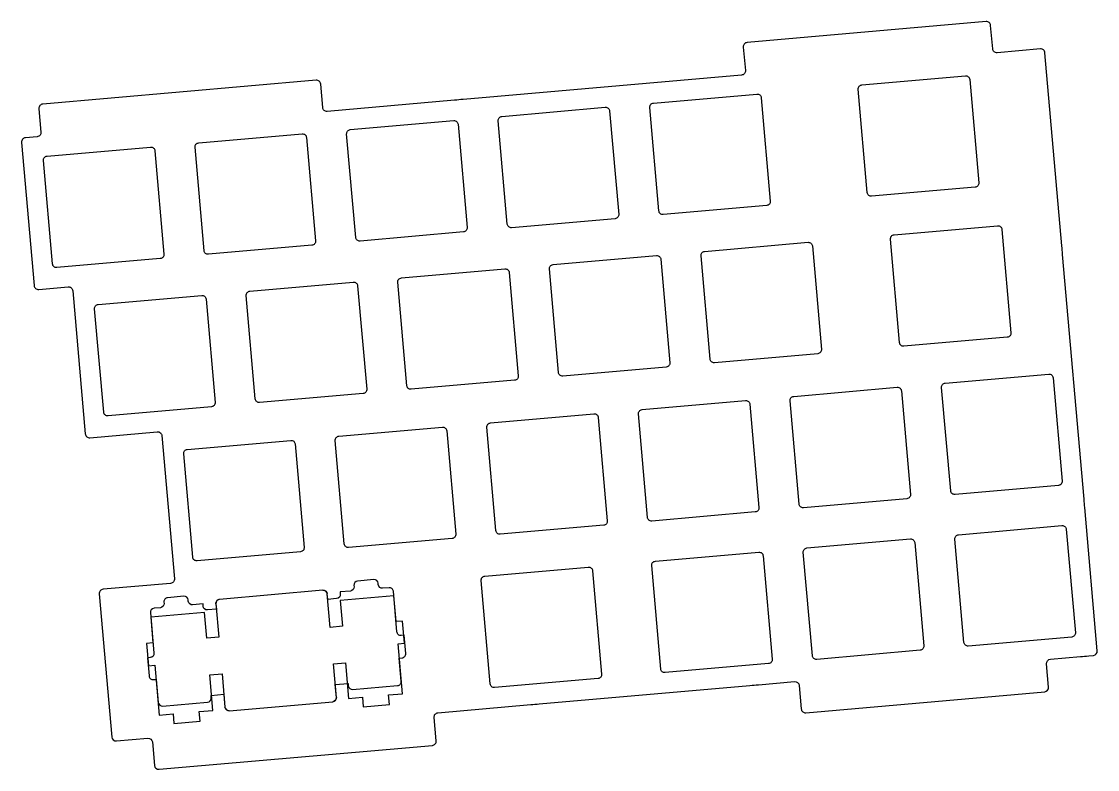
# Model space of a CAD drawing. Extents: x 368 to 698, y -80 to 14.
# Drawn here: x 563.2 to 697.9, y -79.9 to 13.8 of the extents above; entities that cross this region are included whole.
import ezdxf

# ---------------------------------------------------------------- set-up
doc = ezdxf.new("R2010")
doc.units = 0
doc.layers.add('Layer_1', color=7, linetype='CONTINUOUS')

msp = doc.modelspace()

# ---------------------------------------------------------------- linework, layer by layer
at = {"layer": 'Layer_1', "color": 3}
for p, q in [((683.95265, 13.756545), (654.04082, 11.139459)), ((684.782404, 10.340625), (684.525886, 13.275506)), ((653.559864, 10.566189), (653.817134, 7.630621)), ((690.752656, 10.331984), (685.355639, 9.859605)), ((693.441034, -14.324775), (691.325931, 9.850967)), ((653.336175, 7.057382), (618.477814, 4.009678)), ((668.40922, 5.840513), (681.359755, 6.973537)), ((600.080547, 6.418918), (565.862471, 3.425616)), ((600.909254, 3.003849), (600.653566, 5.937849)), ((668.40922, 5.840513), (668.40922, 5.840513)), ((681.90143, 6.519017), (683.034454, -6.431518)), ((642.315884, 3.557643), (655.266419, 4.690667)), ((655.808094, 4.236148), (656.941118, -8.714387)), ((669.087724, -7.651698), (667.9547, 5.298837)), ((565.381474, 2.852353), (565.63864, -0.08478)), ((617.423498, 3.917467), (601.482271, 2.522791)), ((623.338369, 1.897327), (636.288904, 3.030351)), ((642.994388, -9.934567), (641.861364, 3.015968)), ((642.315884, 3.557643), (642.315884, 3.557643)), ((604.360854, 0.237011), (617.311389, 1.370035)), ((624.016874, -11.594883), (622.88385, 1.355652)), ((623.338369, 1.897327), (623.338369, 1.897327)), ((636.83058, 2.575832), (637.963604, -10.374703)), ((604.360854, 0.237011), (604.360854, 0.237011)), ((617.853065, 0.915516), (618.986089, -12.035019)), ((565.157607, -0.657635), (563.696212, -0.784487)), ((585.38334, -1.423305), (598.333875, -0.290281)), ((598.87555, -0.7448), (600.008574, -13.695335)), ((605.039359, -13.255199), (603.906335, -0.304664)), ((563.215139, -1.357345), (564.783477, -19.28353)), ((566.405825, -3.083621), (579.35636, -1.950597)), ((579.898035, -2.405117), (581.031059, -15.355652)), ((586.061844, -14.915515), (584.92882, -1.96498)), ((585.38334, -1.423305), (585.38334, -1.423305)), ((567.084329, -16.575831), (565.951305, -3.625296)), ((566.405825, -3.083621), (566.405825, -3.083621)), ((682.579934, -6.973193), (669.629399, -8.106217)), ((656.486599, -9.256063), (643.536064, -10.389087)), ((637.509084, -10.916379), (624.558549, -12.049403)), ((672.442472, -12.929397), (685.393007, -11.796373)), ((618.531569, -12.576695), (605.581034, -13.709719)), ((672.442472, -12.929397), (672.442472, -12.929397)), ((685.934682, -12.250893), (687.067707, -25.201428)), ((599.554054, -14.237011), (586.603519, -15.370035)), ((648.720081, -15.004836), (661.670616, -13.871812)), ((662.212291, -14.326331), (663.345315, -27.276866)), ((673.120977, -26.421608), (671.987952, -13.471073)), ((580.57654, -15.897327), (567.626005, -17.030351)), ((629.742566, -16.665152), (642.693101, -15.532128)), ((643.234776, -15.986648), (644.3678, -28.937183)), ((649.398585, -28.497046), (648.265561, -15.546511)), ((648.720081, -15.004836), (648.720081, -15.004836)), ((696.213926, -46.030321), (693.533255, -15.37909)), ((610.765051, -18.325468), (623.715586, -17.192444)), ((630.42107, -30.157362), (629.288046, -17.206827)), ((629.742566, -16.665152), (629.742566, -16.665152)), ((591.787536, -19.985784), (604.738071, -18.85276)), ((610.765051, -18.325468), (610.765051, -18.325468)), ((624.257261, -17.646964), (625.390286, -30.597499)), ((565.356754, -19.764566), (569.047317, -19.441684)), ((569.620593, -19.92272), (571.18867, -37.845916)), ((591.787536, -19.985784), (591.787536, -19.985784)), ((605.279747, -19.30728), (606.412771, -32.257815)), ((611.443556, -31.817678), (610.310531, -18.867143)), ((572.810022, -21.6461), (585.760557, -20.513076)), ((586.302232, -20.967596), (587.435256, -33.918131)), ((592.466041, -33.477995), (591.333017, -20.52746)), ((573.488526, -35.138311), (572.355502, -22.187776)), ((572.810022, -21.6461), (572.810022, -21.6461)), ((686.613187, -25.743103), (673.662652, -26.876127)), ((662.890795, -27.818542), (649.94026, -28.951566)), ((643.913281, -29.478858), (630.962746, -30.611882)), ((678.846669, -31.491877), (691.797204, -30.358852)), ((692.338879, -30.813372), (693.471903, -43.763907)), ((624.935766, -31.139174), (611.985231, -32.272198)), ((659.869154, -33.152193), (672.819689, -32.019169)), ((679.525173, -44.984087), (678.392149, -32.033552)), ((678.846669, -31.491877), (678.846669, -31.491877)), ((605.958251, -32.79949), (593.007716, -33.932514)), ((659.869154, -33.152193), (659.869154, -33.152193)), ((673.361364, -32.473688), (674.494389, -45.424223)), ((586.980736, -34.459806), (574.030201, -35.59283)), ((640.891639, -34.812509), (653.842174, -33.679485)), ((640.891639, -34.812509), (640.891639, -34.812509)), ((654.38385, -34.134004), (655.516874, -47.084539)), ((660.547659, -46.644403), (659.414634, -33.693868)), ((621.914125, -36.472825), (634.86466, -35.339801)), ((635.406335, -35.79432), (636.539359, -48.744855)), ((641.570144, -48.304719), (640.43712, -35.354184)), ((571.761946, -38.326952), (580.196388, -37.589034)), ((602.93661, -38.133141), (615.887145, -37.000117)), ((616.42882, -37.454636), (617.561844, -50.405171)), ((622.592629, -49.965035), (621.459605, -37.0145)), ((621.914125, -36.472825), (621.914125, -36.472825)), ((580.769664, -38.07007), (582.337567, -55.991274)), ((583.959095, -39.793457), (596.90963, -38.660433)), ((603.615114, -51.625351), (602.48209, -38.674816)), ((602.93661, -38.133141), (602.93661, -38.133141)), ((584.6376, -53.285667), (583.504575, -40.335132)), ((583.959095, -39.793457), (583.959095, -39.793457)), ((597.451305, -39.114953), (598.58433, -52.065488)), ((693.017384, -44.305582), (680.066849, -45.438607)), ((674.039869, -45.965899), (661.089334, -47.098923)), ((697.874223, -65.007832), (696.306147, -47.084635)), ((655.062354, -47.626215), (642.111819, -48.759239)), ((636.084839, -49.286531), (623.134304, -50.419555)), ((680.506985, -50.469391), (693.45752, -49.336367)), ((693.999195, -49.790887), (695.132219, -62.741422)), ((617.107325, -50.946847), (604.15679, -52.079871)), ((661.52947, -52.129707), (674.480005, -50.996683)), ((681.185489, -63.961602), (680.052465, -51.011067)), ((680.506985, -50.469391), (680.506985, -50.469391)), ((661.52947, -52.129707), (661.52947, -52.129707)), ((675.02168, -51.451203), (676.154705, -64.401738)), ((598.12981, -52.607163), (585.179275, -53.740187)), ((642.551955, -53.790023), (655.50249, -52.656999)), ((642.551955, -53.790023), (642.551955, -53.790023)), ((656.044166, -53.111519), (657.17719, -66.062054)), ((662.207975, -65.621918), (661.07495, -52.671383)), ((621.2025, -55.657857), (634.153035, -54.524833)), ((634.694711, -54.979353), (635.827735, -67.929888)), ((643.23046, -67.282234), (642.097436, -54.331699)), ((581.856531, -56.564551), (573.422089, -57.302469)), ((607.312252, -56.098011), (605.271596, -56.276545)), ((607.868296, -56.720092), (607.853658, -56.552782)), ((621.881005, -69.150068), (620.747981, -56.199533)), ((621.2025, -55.657857), (621.2025, -55.657857)), ((572.941053, -57.875745), (574.509303, -75.800934)), ((600.941988, -57.430331), (587.991214, -58.563376)), ((601.542891, -58.565151), (601.483395, -57.885103)), ((604.377249, -57.527139), (603.079436, -57.640683)), ((603.079436, -57.640683), (603.104477, -57.92691)), ((604.817375, -56.818422), (604.832013, -56.985732)), ((609.210687, -57.104268), (608.410175, -57.174304)), ((610.196731, -62.635419), (609.752602, -57.558996)), ((581.032163, -58.899357), (581.046801, -59.066667)), ((583.52704, -58.178946), (581.486892, -58.357435)), ((584.083084, -58.801027), (584.068446, -58.633717)), ((585.923792, -59.141606), (584.624963, -59.255238)), ((585.948834, -59.427833), (585.923792, -59.141606)), ((587.537003, -59.105253), (587.5965, -59.785301)), ((602.649713, -58.468317), (601.542891, -58.565151)), ((579.337822, -60.219942), (579.781951, -65.296365)), ((580.592027, -59.608074), (579.792033, -59.678065)), ((587.5965, -59.785301), (586.490713, -59.882045)), ((611.100045, -63.058528), (610.738655, -63.090146)), ((611.299973, -65.343716), (611.100045, -63.058528)), ((694.6777, -63.283097), (681.727165, -64.416121)), ((579.327222, -65.838288), (578.964806, -65.869995)), ((578.964806, -65.869995), (579.164734, -68.155183)), ((610.483854, -65.917256), (610.845244, -65.885638)), ((610.736928, -68.809906), (610.483854, -65.917256)), ((675.700185, -64.943413), (662.74965, -66.076437)), ((691.998574, -66.052845), (695.75339, -65.724441)), ((696.807699, -65.632161), (697.393167, -65.580879)), ((697.874199, -65.007553), (697.874223, -65.007832)), ((656.72267, -66.603729), (643.772135, -67.736753)), ((691.773476, -69.561154), (691.517407, -66.626123)), ((579.706659, -68.609909), (580.069074, -68.578202)), ((580.069074, -68.578202), (580.322148, -71.470853)), ((635.373215, -68.471563), (622.42268, -69.604587)), ((602.474972, -69.218897), (604.080111, -69.078466)), ((602.616395, -70.835363), (602.474972, -69.218897)), ((604.080111, -69.078466), (604.10736, -69.389918)), ((604.648776, -69.844689), (610.282209, -69.351828)), ((628.008767, -71.651489), (654.393163, -69.343384)), ((655.447563, -69.25214), (659.97859, -68.865764)), ((660.551888, -69.347963), (660.807073, -72.269901)), ((586.924468, -70.579389), (588.528581, -70.439047)), ((586.951716, -70.890841), (586.924468, -70.579389)), ((588.528581, -70.439047), (588.670003, -72.055513)), ((589.21141, -72.510285), (602.162184, -71.37724)), ((661.38027, -72.750954), (691.29231, -70.134432)), ((580.863555, -71.925625), (586.497506, -71.432718)), ((615.34059, -72.762942), (626.954465, -71.743849)), ((615.117222, -76.266924), (614.859824, -73.336316)), ((575.082583, -76.282), (579.01503, -75.938176)), ((579.58833, -76.41924), (579.845153, -79.353372)), ((580.418449, -79.834397), (614.636446, -76.840188))]:
    msp.add_line(p, q, dxfattribs=at)
at = {"layer": 'Layer_1', "color": 7}
for p, q in [((600.940524, -57.430863), (587.99051, -58.563761)), ((601.848236, -62.068399), (601.482275, -57.885446)), ((587.536432, -59.105548), (587.902393, -63.288501)), ((609.808875, -58.13089), (603.085037, -58.719149)), ((603.085037, -58.719149), (603.366437, -61.935574)), ((610.090275, -61.347314), (609.808875, -58.13089)), ((586.100161, -60.205132), (579.376373, -60.793387)), ((586.381562, -63.421557), (586.100161, -60.205132)), ((579.376373, -60.793387), (579.657773, -64.009811)), ((603.366437, -61.935574), (601.848236, -62.068399)), ((610.912634, -61.275367), (610.090275, -61.347314)), ((611.156701, -64.065062), (610.912634, -61.275367)), ((587.902393, -63.288501), (586.381562, -63.421557)), ((579.657773, -64.009811), (578.835414, -64.081758)), ((578.835414, -64.081758), (579.079481, -66.871453)), ((610.334342, -64.137009), (611.156701, -64.065062)), ((610.880794, -70.382992), (610.334342, -64.137009)), ((579.079481, -66.871453), (579.90184, -66.799506)), ((579.90184, -66.799506), (580.448292, -73.045489)), ((602.249272, -66.652261), (603.767473, -66.519435)), ((602.615233, -70.835224), (602.249272, -66.652261)), ((603.767473, -66.519435), (604.156956, -70.971252)), ((586.782597, -68.005418), (588.303428, -67.872363)), ((587.17208, -72.457234), (586.782597, -68.005418)), ((588.303428, -67.872363), (588.66939, -72.055326)), ((589.21113, -72.5099), (602.160649, -71.376965)), ((604.156956, -70.971252), (605.875472, -70.820901)), ((605.875472, -70.820901), (605.980095, -72.016743)), ((609.162268, -70.533344), (610.880794, -70.382992)), ((609.266891, -71.729186), (609.162268, -70.533344)), ((585.453554, -72.607586), (587.17208, -72.457234)), ((585.558177, -73.803428), (585.453554, -72.607586)), ((605.980095, -72.016743), (609.266891, -71.729186)), ((580.448292, -73.045489), (582.166758, -72.895143)), ((582.166758, -72.895143), (582.271381, -74.090985)), ((582.271381, -74.090985), (585.558177, -73.803428))]:
    msp.add_line(p, q, dxfattribs=at)
at = {"layer": 'Layer_1', "color": 3}
for points in [[(684.338902, 13.634756), (684.231398, 13.72497), (684.092457, 13.768779), (683.95265, 13.756545)], [(684.525886, 13.275506), (684.513668, 13.415315), (684.446407, 13.544542), (684.338902, 13.634756)], [(653.681601, 10.952444), (653.591402, 10.844933), (653.547611, 10.705991), (653.559864, 10.566189)], [(654.04082, 11.139459), (653.901017, 11.127228), (653.7718, 11.059956), (653.681601, 10.952444)], [(684.96939, 9.981382), (684.861885, 10.071593), (684.794623, 10.200818), (684.782404, 10.340625)], [(685.355639, 9.859605), (685.215834, 9.847367), (685.076894, 9.891172), (684.96939, 9.981382)], [(691.138919, 10.210209), (691.031408, 10.300417), (690.892464, 10.344221), (690.752656, 10.331984)], [(691.325931, 9.850967), (691.3137, 9.990776), (691.246429, 10.12), (691.138919, 10.210209)], [(653.695395, 7.244376), (653.605195, 7.136869), (653.475977, 7.069604), (653.336175, 7.057382)], [(653.817134, 7.630621), (653.829387, 7.490822), (653.785595, 7.351883), (653.695395, 7.244376)], [(681.359755, 6.973537), (681.491858, 6.985094), (681.623143, 6.9437), (681.724726, 6.858462)], [(681.724726, 6.858462), (681.82631, 6.773223), (681.889872, 6.651121), (681.90143, 6.519017)], [(600.466726, 6.297103), (600.359255, 6.387328), (600.220336, 6.431149), (600.080547, 6.418918)], [(600.653566, 5.937849), (600.641408, 6.077644), (600.574196, 6.206878), (600.466726, 6.297103)], [(667.9547, 5.298837), (667.943142, 5.430941), (667.984536, 5.562225), (668.069775, 5.663809)], [(668.069775, 5.663809), (668.155014, 5.765393), (668.277116, 5.828955), (668.40922, 5.840513)], [(655.266419, 4.690667), (655.398523, 4.702225), (655.529807, 4.660831), (655.631391, 4.575592)], [(655.631391, 4.575592), (655.732975, 4.490353), (655.796537, 4.368251), (655.808094, 4.236148)], [(565.503239, 3.238608), (565.413033, 3.131099), (565.369233, 2.992158), (565.381474, 2.852353)], [(565.862471, 3.425616), (565.722665, 3.413386), (565.593444, 3.346117), (565.503239, 3.238608)], [(601.096095, 2.6446), (600.988625, 2.734824), (600.921413, 2.864056), (600.909254, 3.003849)], [(618.477814, 4.009678), (618.126374, 3.978951), (617.774936, 3.948214), (617.423498, 3.917467)], [(636.288904, 3.030351), (636.421008, 3.041909), (636.552292, 3.000515), (636.653876, 2.915276)], [(636.653876, 2.915276), (636.75546, 2.830037), (636.819022, 2.707935), (636.83058, 2.575832)], [(641.861364, 3.015968), (641.849807, 3.148072), (641.8912, 3.279356), (641.976439, 3.38094)], [(641.976439, 3.38094), (642.061678, 3.482524), (642.18378, 3.546086), (642.315884, 3.557643)], [(601.482271, 2.522791), (601.342484, 2.510559), (601.203565, 2.554377), (601.096095, 2.6446)], [(617.311389, 1.370035), (617.443493, 1.381593), (617.574777, 1.340199), (617.676361, 1.25496)], [(622.88385, 1.355652), (622.872292, 1.487756), (622.913686, 1.61904), (622.998925, 1.720624)], [(622.998925, 1.720624), (623.084164, 1.822208), (623.206266, 1.88577), (623.338369, 1.897327)], [(603.906335, -0.304664), (603.894777, -0.17256), (603.936171, -0.041276), (604.02141, 0.060308)], [(604.02141, 0.060308), (604.106649, 0.161891), (604.228751, 0.225454), (604.360854, 0.237011)], [(617.676361, 1.25496), (617.777945, 1.169721), (617.841507, 1.047619), (617.853065, 0.915516)], [(563.336966, -0.971226), (563.246736, -1.078671), (563.20291, -1.217573), (563.215139, -1.357345)], [(563.696212, -0.784487), (563.55643, -0.796604), (563.427195, -0.863781), (563.336966, -0.971226)], [(565.516839, -0.470894), (565.426615, -0.578339), (565.297385, -0.645518), (565.157607, -0.657635)], [(565.63864, -0.08478), (565.650879, -0.224548), (565.607062, -0.363449), (565.516839, -0.470894)], [(598.333875, -0.290281), (598.465978, -0.278723), (598.597263, -0.320117), (598.698846, -0.405356)], [(598.698846, -0.405356), (598.80043, -0.490595), (598.863992, -0.612697), (598.87555, -0.7448)], [(579.35636, -1.950597), (579.488464, -1.939039), (579.619748, -1.980433), (579.721332, -2.065672)], [(579.721332, -2.065672), (579.822916, -2.150911), (579.886478, -2.273013), (579.898035, -2.405117)], [(584.92882, -1.96498), (584.917262, -1.832877), (584.958656, -1.701592), (585.043895, -1.600008)], [(585.043895, -1.600008), (585.129134, -1.498425), (585.251236, -1.434862), (585.38334, -1.423305)], [(565.951305, -3.625296), (565.939748, -3.493193), (565.981141, -3.361908), (566.06638, -3.260325)], [(566.06638, -3.260325), (566.151619, -3.158741), (566.273721, -3.095179), (566.405825, -3.083621)], [(683.034454, -6.431518), (683.046012, -6.563622), (683.004618, -6.694906), (682.919379, -6.79649)], [(669.264428, -7.991142), (669.162844, -7.905903), (669.099282, -7.783801), (669.087724, -7.651698)], [(669.629399, -8.106217), (669.497296, -8.117775), (669.366011, -8.076381), (669.264428, -7.991142)], [(682.919379, -6.79649), (682.83414, -6.898074), (682.712038, -6.961636), (682.579934, -6.973193)], [(656.826043, -9.079359), (656.740804, -9.180943), (656.618702, -9.244505), (656.486599, -9.256063)], [(656.941118, -8.714387), (656.952676, -8.846491), (656.911282, -8.977775), (656.826043, -9.079359)], [(637.848528, -10.739675), (637.763289, -10.841259), (637.641188, -10.904821), (637.509084, -10.916379)], [(637.963604, -10.374703), (637.975161, -10.506807), (637.933767, -10.638091), (637.848528, -10.739675)], [(643.171092, -10.274011), (643.069508, -10.188772), (643.005946, -10.066671), (642.994388, -9.934567)], [(643.536064, -10.389087), (643.40396, -10.400644), (643.272676, -10.35925), (643.171092, -10.274011)], [(618.986089, -12.035019), (618.997646, -12.167123), (618.956253, -12.298407), (618.871014, -12.399991)], [(624.193577, -11.934328), (624.091993, -11.849089), (624.028431, -11.726987), (624.016874, -11.594883)], [(624.558549, -12.049403), (624.426445, -12.06096), (624.295161, -12.019567), (624.193577, -11.934328)], [(685.393007, -11.796373), (685.525111, -11.784816), (685.656395, -11.826209), (685.757979, -11.911448)], [(685.757979, -11.911448), (685.859563, -11.996687), (685.923125, -12.118789), (685.934682, -12.250893)], [(605.216062, -13.594644), (605.114479, -13.509405), (605.050916, -13.387303), (605.039359, -13.255199)], [(618.871014, -12.399991), (618.785775, -12.501575), (618.663673, -12.565137), (618.531569, -12.576695)], [(671.987952, -13.471073), (671.976395, -13.338969), (672.017789, -13.207685), (672.103028, -13.106101)], [(672.103028, -13.106101), (672.188267, -13.004517), (672.310368, -12.940955), (672.442472, -12.929397)], [(599.893499, -14.060307), (599.80826, -14.161891), (599.686158, -14.225453), (599.554054, -14.237011)], [(600.008574, -13.695335), (600.020132, -13.827439), (599.978738, -13.958723), (599.893499, -14.060307)], [(605.581034, -13.709719), (605.448931, -13.721276), (605.317646, -13.679883), (605.216062, -13.594644)], [(661.670616, -13.871812), (661.802719, -13.860254), (661.934004, -13.901648), (662.035587, -13.986887)], [(662.035587, -13.986887), (662.137171, -14.072126), (662.200733, -14.194228), (662.212291, -14.326331)], [(693.533255, -15.37909), (693.50252, -15.027651), (693.47178, -14.676213), (693.441034, -14.324775)], [(580.915984, -15.720623), (580.830745, -15.822207), (580.708643, -15.885769), (580.57654, -15.897327)], [(581.031059, -15.355652), (581.042617, -15.487755), (581.001223, -15.619039), (580.915984, -15.720623)], [(586.238548, -15.25496), (586.136964, -15.169721), (586.073402, -15.047619), (586.061844, -14.915515)], [(586.603519, -15.370035), (586.471416, -15.381592), (586.340132, -15.340199), (586.238548, -15.25496)], [(642.693101, -15.532128), (642.825205, -15.52057), (642.956489, -15.561964), (643.058073, -15.647203)], [(643.058073, -15.647203), (643.159656, -15.732442), (643.223219, -15.854544), (643.234776, -15.986648)], [(648.265561, -15.546511), (648.254003, -15.414408), (648.295397, -15.283123), (648.380636, -15.18154)], [(648.380636, -15.18154), (648.465875, -15.079956), (648.587977, -15.016394), (648.720081, -15.004836)], [(567.261033, -16.915276), (567.159449, -16.830037), (567.095887, -16.707935), (567.084329, -16.575831)], [(567.626005, -17.030351), (567.493901, -17.041909), (567.362617, -17.000515), (567.261033, -16.915276)], [(623.715586, -17.192444), (623.84769, -17.180886), (623.978974, -17.22228), (624.080558, -17.307519)], [(624.080558, -17.307519), (624.182142, -17.392758), (624.245704, -17.51486), (624.257261, -17.646964)], [(629.288046, -17.206827), (629.276489, -17.074724), (629.317882, -16.943439), (629.403121, -16.841856)], [(629.403121, -16.841856), (629.48836, -16.740272), (629.610462, -16.67671), (629.742566, -16.665152)], [(604.738071, -18.85276), (604.870175, -18.841203), (605.001459, -18.882596), (605.103043, -18.967835)], [(610.310531, -18.867143), (610.298974, -18.73504), (610.340368, -18.603756), (610.425607, -18.502172)], [(610.425607, -18.502172), (610.510846, -18.400588), (610.632947, -18.337026), (610.765051, -18.325468)], [(564.783477, -19.28353), (564.795708, -19.423341), (564.862978, -19.552566), (564.970489, -19.642778)], [(564.970489, -19.642778), (565.077999, -19.73299), (565.216943, -19.776799), (565.356754, -19.764566)], [(569.047317, -19.441684), (569.187127, -19.429451), (569.326071, -19.473259), (569.433582, -19.563471)], [(569.433582, -19.563471), (569.541092, -19.653683), (569.608362, -19.782909), (569.620593, -19.92272)], [(591.333017, -20.52746), (591.321459, -20.395356), (591.362853, -20.264072), (591.448092, -20.162488)], [(591.448092, -20.162488), (591.533331, -20.060904), (591.655433, -19.997342), (591.787536, -19.985784)], [(605.103043, -18.967835), (605.204627, -19.053074), (605.268189, -19.175176), (605.279747, -19.30728)], [(585.760557, -20.513076), (585.89266, -20.501519), (586.023945, -20.542912), (586.125528, -20.628151)], [(586.125528, -20.628151), (586.227112, -20.71339), (586.290674, -20.835492), (586.302232, -20.967596)], [(572.355502, -22.187776), (572.343944, -22.055672), (572.385338, -21.924388), (572.470577, -21.822804)], [(572.470577, -21.822804), (572.555816, -21.72122), (572.677918, -21.657658), (572.810022, -21.6461)], [(686.952631, -25.5664), (686.867392, -25.667983), (686.745291, -25.731546), (686.613187, -25.743103)], [(687.067707, -25.201428), (687.079264, -25.333531), (687.03787, -25.464816), (686.952631, -25.5664)], [(673.29768, -26.761052), (673.196096, -26.675813), (673.132534, -26.553711), (673.120977, -26.421608)], [(673.662652, -26.876127), (673.530548, -26.887685), (673.399264, -26.846291), (673.29768, -26.761052)], [(663.23024, -27.641838), (663.145001, -27.743422), (663.022899, -27.806984), (662.890795, -27.818542)], [(663.345315, -27.276866), (663.356873, -27.40897), (663.315479, -27.540254), (663.23024, -27.641838)], [(644.252725, -29.302154), (644.167486, -29.403738), (644.045384, -29.4673), (643.913281, -29.478858)], [(644.3678, -28.937183), (644.379358, -29.069286), (644.337964, -29.200571), (644.252725, -29.302154)], [(649.575289, -28.836491), (649.473705, -28.751252), (649.410143, -28.62915), (649.398585, -28.497046)], [(649.94026, -28.951566), (649.808157, -28.963124), (649.676872, -28.92173), (649.575289, -28.836491)], [(625.27521, -30.96247), (625.189971, -31.064054), (625.06787, -31.127616), (624.935766, -31.139174)], [(625.390286, -30.597499), (625.401843, -30.729602), (625.360449, -30.860887), (625.27521, -30.96247)], [(630.597774, -30.496807), (630.49619, -30.411568), (630.432628, -30.289466), (630.42107, -30.157362)], [(630.962746, -30.611882), (630.830642, -30.62344), (630.699358, -30.582046), (630.597774, -30.496807)], [(691.797204, -30.358852), (691.929307, -30.347295), (692.060592, -30.388689), (692.162176, -30.473928)], [(692.162176, -30.473928), (692.263759, -30.559167), (692.327322, -30.681268), (692.338879, -30.813372)], [(606.412771, -32.257815), (606.424328, -32.389918), (606.382935, -32.521203), (606.297696, -32.622787)], [(611.620259, -32.157123), (611.518675, -32.071884), (611.455113, -31.949782), (611.443556, -31.817678)], [(611.985231, -32.272198), (611.853127, -32.283756), (611.721843, -32.242362), (611.620259, -32.157123)], [(672.819689, -32.019169), (672.951793, -32.007611), (673.083077, -32.049005), (673.184661, -32.134244)], [(673.184661, -32.134244), (673.286245, -32.219483), (673.349807, -32.341585), (673.361364, -32.473688)], [(678.392149, -32.033552), (678.380592, -31.901448), (678.421985, -31.770164), (678.507224, -31.66858)], [(678.507224, -31.66858), (678.592463, -31.566996), (678.714565, -31.503434), (678.846669, -31.491877)], [(592.642744, -33.817439), (592.541161, -33.7322), (592.477598, -33.610098), (592.466041, -33.477995)], [(606.297696, -32.622787), (606.212457, -32.72437), (606.090355, -32.787933), (605.958251, -32.79949)], [(653.842174, -33.679485), (653.974278, -33.667927), (654.105562, -33.709321), (654.207146, -33.79456)], [(659.414634, -33.693868), (659.403077, -33.561764), (659.444471, -33.43048), (659.52971, -33.328896)], [(659.52971, -33.328896), (659.614949, -33.227312), (659.73705, -33.16375), (659.869154, -33.152193)], [(587.320181, -34.283103), (587.234942, -34.384686), (587.11284, -34.448249), (586.980736, -34.459806)], [(587.435256, -33.918131), (587.446814, -34.050235), (587.40542, -34.181519), (587.320181, -34.283103)], [(593.007716, -33.932514), (592.875612, -33.944072), (592.744328, -33.902678), (592.642744, -33.817439)], [(640.43712, -35.354184), (640.425562, -35.22208), (640.466956, -35.090796), (640.552195, -34.989212)], [(640.552195, -34.989212), (640.637434, -34.887628), (640.759536, -34.824066), (640.891639, -34.812509)], [(654.207146, -33.79456), (654.30873, -33.879799), (654.372292, -34.001901), (654.38385, -34.134004)], [(573.66523, -35.477755), (573.563646, -35.392516), (573.500084, -35.270414), (573.488526, -35.138311)], [(574.030201, -35.59283), (573.898098, -35.604388), (573.766813, -35.562994), (573.66523, -35.477755)], [(634.86466, -35.339801), (634.996763, -35.328243), (635.128048, -35.369637), (635.229631, -35.454876)], [(635.229631, -35.454876), (635.331215, -35.540115), (635.394777, -35.662217), (635.406335, -35.79432)], [(580.196388, -37.589034), (580.336199, -37.576801), (580.475143, -37.62061), (580.582653, -37.710822)], [(580.582653, -37.710822), (580.690163, -37.801034), (580.757433, -37.930259), (580.769664, -38.07007)], [(615.887145, -37.000117), (616.019248, -36.988559), (616.150533, -37.029953), (616.252117, -37.115192)], [(616.252117, -37.115192), (616.3537, -37.200431), (616.417263, -37.322533), (616.42882, -37.454636)], [(621.459605, -37.0145), (621.448047, -36.882396), (621.489441, -36.751112), (621.57468, -36.649528)], [(621.57468, -36.649528), (621.659919, -36.547945), (621.782021, -36.484382), (621.914125, -36.472825)], [(571.18867, -37.845916), (571.200901, -37.985727), (571.268171, -38.114953), (571.375681, -38.205165)], [(571.375681, -38.205165), (571.483192, -38.295376), (571.622135, -38.339185), (571.761946, -38.326952)], [(596.90963, -38.660433), (597.041734, -38.648875), (597.173018, -38.690269), (597.274602, -38.775508)], [(597.274602, -38.775508), (597.376186, -38.860747), (597.439748, -38.982849), (597.451305, -39.114953)], [(602.48209, -38.674816), (602.470533, -38.542713), (602.511926, -38.411428), (602.597165, -38.309844)], [(602.597165, -38.309844), (602.682404, -38.208261), (602.804506, -38.144698), (602.93661, -38.133141)], [(583.504575, -40.335132), (583.493018, -40.203029), (583.534412, -40.071744), (583.619651, -39.970161)], [(583.619651, -39.970161), (583.70489, -39.868577), (583.826991, -39.805015), (583.959095, -39.793457)], [(693.356828, -44.128879), (693.271589, -44.230463), (693.149487, -44.294025), (693.017384, -44.305582)], [(693.471903, -43.763907), (693.483461, -43.896011), (693.442067, -44.027295), (693.356828, -44.128879)], [(674.379313, -45.789195), (674.294074, -45.890779), (674.171973, -45.954341), (674.039869, -45.965899)], [(674.494389, -45.424223), (674.505946, -45.556327), (674.464552, -45.687611), (674.379313, -45.789195)], [(679.701877, -45.323531), (679.600293, -45.238292), (679.536731, -45.116191), (679.525173, -44.984087)], [(680.066849, -45.438607), (679.934745, -45.450164), (679.803461, -45.40877), (679.701877, -45.323531)], [(655.516874, -47.084539), (655.528431, -47.216643), (655.487038, -47.347927), (655.401799, -47.449511)], [(660.724362, -46.983847), (660.622778, -46.898608), (660.559216, -46.776507), (660.547659, -46.644403)], [(661.089334, -47.098923), (660.95723, -47.11048), (660.825946, -47.069086), (660.724362, -46.983847)], [(696.306147, -47.084635), (696.275401, -46.733198), (696.244661, -46.38176), (696.213926, -46.030321)], [(641.746847, -48.644164), (641.645264, -48.558925), (641.581701, -48.436823), (641.570144, -48.304719)], [(655.401799, -47.449511), (655.31656, -47.551095), (655.194458, -47.614657), (655.062354, -47.626215)], [(636.424284, -49.109827), (636.339045, -49.211411), (636.216943, -49.274973), (636.084839, -49.286531)], [(636.539359, -48.744855), (636.550917, -48.876959), (636.509523, -49.008243), (636.424284, -49.109827)], [(642.111819, -48.759239), (641.979715, -48.770796), (641.848431, -48.729403), (641.746847, -48.644164)], [(693.45752, -49.336367), (693.589624, -49.32481), (693.720908, -49.366203), (693.822492, -49.451442)], [(693.822492, -49.451442), (693.924076, -49.536681), (693.987638, -49.658783), (693.999195, -49.790887)], [(617.446769, -50.770143), (617.36153, -50.871727), (617.239428, -50.935289), (617.107325, -50.946847)], [(617.561844, -50.405171), (617.573402, -50.537275), (617.532008, -50.668559), (617.446769, -50.770143)], [(622.769333, -50.30448), (622.667749, -50.219241), (622.604187, -50.097139), (622.592629, -49.965035)], [(623.134304, -50.419555), (623.002201, -50.431112), (622.870916, -50.389719), (622.769333, -50.30448)], [(674.480005, -50.996683), (674.612109, -50.985126), (674.743393, -51.02652), (674.844977, -51.111758)], [(674.844977, -51.111758), (674.946561, -51.196997), (675.010123, -51.319099), (675.02168, -51.451203)], [(680.052465, -51.011067), (680.040908, -50.878963), (680.082301, -50.747679), (680.16754, -50.646095)], [(680.16754, -50.646095), (680.252779, -50.544511), (680.374881, -50.480949), (680.506985, -50.469391)], [(598.469254, -52.430459), (598.384015, -52.532043), (598.261914, -52.595605), (598.12981, -52.607163)], [(598.58433, -52.065488), (598.595887, -52.197591), (598.554493, -52.328875), (598.469254, -52.430459)], [(603.791818, -51.964796), (603.690234, -51.879557), (603.626672, -51.757455), (603.615114, -51.625351)], [(604.15679, -52.079871), (604.024686, -52.091428), (603.893402, -52.050035), (603.791818, -51.964796)], [(661.07495, -52.671383), (661.063393, -52.539279), (661.104787, -52.407995), (661.190026, -52.306411)], [(661.190026, -52.306411), (661.275265, -52.204827), (661.397366, -52.141265), (661.52947, -52.129707)], [(584.814303, -53.625112), (584.712719, -53.539873), (584.649157, -53.417771), (584.6376, -53.285667)], [(585.179275, -53.740187), (585.047171, -53.751745), (584.915887, -53.710351), (584.814303, -53.625112)], [(642.212511, -53.966727), (642.29775, -53.865143), (642.419852, -53.801581), (642.551955, -53.790023)], [(655.50249, -52.656999), (655.634594, -52.645442), (655.765878, -52.686836), (655.867462, -52.772075)], [(655.867462, -52.772075), (655.969046, -52.857314), (656.032608, -52.979415), (656.044166, -53.111519)], [(634.153035, -54.524833), (634.285139, -54.513276), (634.416423, -54.554669), (634.518007, -54.639908)], [(634.518007, -54.639908), (634.619591, -54.725147), (634.683153, -54.847249), (634.694711, -54.979353)], [(642.097436, -54.331699), (642.085878, -54.199595), (642.127272, -54.068311), (642.212511, -53.966727)], [(582.215779, -56.377539), (582.125567, -56.48505), (581.996341, -56.55232), (581.856531, -56.564551)], [(582.337567, -55.991274), (582.349799, -56.131085), (582.305991, -56.270029), (582.215779, -56.377539)], [(605.271596, -56.276545), (604.996538, -56.300765), (604.793185, -56.543362), (604.817375, -56.818422)], [(607.853658, -56.552782), (607.829718, -56.277704), (607.587333, -56.074105), (607.312252, -56.098011)], [(620.747981, -56.199533), (620.736423, -56.067429), (620.777817, -55.936145), (620.863056, -55.834561)], [(620.863056, -55.834561), (620.948295, -55.732977), (621.070397, -55.669415), (621.2025, -55.657857)], [(573.06284, -57.48948), (572.972628, -57.596991), (572.92882, -57.735935), (572.941053, -57.875745)], [(573.422089, -57.302469), (573.282278, -57.3147), (573.153052, -57.38197), (573.06284, -57.48948)], [(601.483395, -57.885103), (601.459455, -57.610024), (601.21707, -57.406425), (600.941988, -57.430331)], [(604.832013, -56.985732), (604.855919, -57.260811), (604.652324, -57.503195), (604.377249, -57.527139)], [(608.410175, -57.174304), (608.135117, -57.198496), (607.89252, -56.995147), (607.868296, -56.720092)], [(609.575881, -57.219327), (609.474239, -57.134037), (609.342863, -57.092645), (609.210687, -57.104268)], [(609.752602, -57.558996), (609.741098, -57.426809), (609.677524, -57.304616), (609.575881, -57.219327)], [(581.046801, -59.066667), (581.070708, -59.341749), (580.867107, -59.584136), (580.592027, -59.608074)], [(581.14722, -58.534158), (581.06193, -58.635802), (581.020539, -58.76718), (581.032163, -58.899357)], [(581.486892, -58.357435), (581.354705, -58.368939), (581.23251, -58.432514), (581.14722, -58.534158)], [(584.068446, -58.633717), (584.044506, -58.358639), (583.802121, -58.15504), (583.52704, -58.178946)], [(584.624963, -59.255238), (584.349906, -59.27943), (584.107308, -59.076082), (584.083084, -58.801027)], [(587.991214, -58.563376), (587.716161, -58.5876), (587.512812, -58.830196), (587.537003, -59.105253)], [(603.104477, -57.92691), (603.128384, -58.201989), (602.924789, -58.444373), (602.649713, -58.468317)], [(579.792033, -59.678065), (579.516979, -59.702289), (579.313631, -59.944885), (579.337822, -60.219942)], [(586.490713, -59.882045), (586.215656, -59.906237), (585.973058, -59.702888), (585.948834, -59.427833)], [(610.373455, -62.975091), (610.27181, -62.889802), (610.208235, -62.767607), (610.196731, -62.635419)], [(610.738655, -63.090146), (610.606478, -63.101771), (610.4751, -63.060381), (610.373455, -62.975091)], [(695.017144, -63.106394), (694.931905, -63.207977), (694.809803, -63.27154), (694.6777, -63.283097)], [(695.132219, -62.741422), (695.143777, -62.873526), (695.102383, -63.00481), (695.017144, -63.106394)], [(676.154705, -64.401738), (676.166262, -64.533842), (676.124868, -64.665126), (676.039629, -64.76671)], [(681.362193, -64.301046), (681.260609, -64.215807), (681.197047, -64.093705), (681.185489, -63.961602)], [(681.727165, -64.416121), (681.595061, -64.427679), (681.463777, -64.386285), (681.362193, -64.301046)], [(579.666895, -65.661565), (579.581605, -65.76321), (579.45941, -65.826784), (579.327222, -65.838288)], [(579.781951, -65.296365), (579.793576, -65.428543), (579.752185, -65.559921), (579.666895, -65.661565)], [(610.845244, -65.885638), (610.977432, -65.874135), (611.099627, -65.81056), (611.184917, -65.708916)], [(611.184917, -65.708916), (611.270207, -65.607271), (611.311597, -65.475893), (611.299973, -65.343716)], [(662.384678, -65.961362), (662.283094, -65.876123), (662.219532, -65.754021), (662.207975, -65.621918)], [(662.74965, -66.076437), (662.617546, -66.087995), (662.486262, -66.046601), (662.384678, -65.961362)], [(676.039629, -64.76671), (675.95439, -64.868294), (675.832289, -64.931856), (675.700185, -64.943413)], [(695.75339, -65.724441), (696.104828, -65.693703), (696.456264, -65.662943), (696.807699, -65.632161)], [(697.393167, -65.580879), (697.684314, -65.55538), (697.899672, -65.298702), (697.874199, -65.007553)], [(643.407163, -67.621678), (643.30558, -67.536439), (643.242017, -67.414338), (643.23046, -67.282234)], [(657.062115, -66.427026), (656.976876, -66.52861), (656.854774, -66.592172), (656.72267, -66.603729)], [(657.17719, -66.062054), (657.188747, -66.194158), (657.147354, -66.325442), (657.062115, -66.427026)], [(691.517407, -66.626123), (691.492001, -66.334955), (691.707411, -66.078308), (691.998574, -66.052845)], [(579.164734, -68.155183), (579.176238, -68.287371), (579.239814, -68.409565), (579.341458, -68.494855)], [(579.341458, -68.494855), (579.443103, -68.580145), (579.574481, -68.621535), (579.706659, -68.609909)], [(635.71266, -68.29486), (635.627421, -68.396443), (635.505319, -68.460006), (635.373215, -68.471563)], [(635.827735, -67.929888), (635.839292, -68.061992), (635.797899, -68.193276), (635.71266, -68.29486)], [(643.772135, -67.736753), (643.640032, -67.748311), (643.508747, -67.706917), (643.407163, -67.621678)], [(604.10736, -69.389918), (604.1313, -69.665), (604.373691, -69.868601), (604.648776, -69.844689)], [(610.282209, -69.351828), (610.414395, -69.340322), (610.536587, -69.276746), (610.621875, -69.175102)], [(610.621875, -69.175102), (610.707163, -69.073458), (610.748553, -68.942082), (610.736928, -68.809906)], [(622.057708, -69.489512), (621.956125, -69.404273), (621.892562, -69.282171), (621.881005, -69.150068)], [(622.42268, -69.604587), (622.290576, -69.616145), (622.159292, -69.574751), (622.057708, -69.489512)], [(654.393163, -69.343384), (654.744596, -69.312585), (655.096063, -69.28217), (655.447563, -69.25214)], [(659.97859, -68.865764), (660.26996, -68.840914), (660.526447, -69.056644), (660.551888, -69.347963)], [(691.29231, -70.134432), (691.583471, -70.108965), (691.79888, -69.85232), (691.773476, -69.561154)], [(586.497506, -71.432718), (586.772559, -71.408494), (586.975907, -71.165898), (586.951716, -70.890841)], [(602.162184, -71.37724), (602.437237, -71.353015), (602.640585, -71.110419), (602.616395, -70.835363)], [(580.322148, -71.470853), (580.346088, -71.745931), (580.588473, -71.949531), (580.863555, -71.925625)], [(588.670003, -72.055513), (588.693943, -72.330591), (588.936328, -72.534191), (589.21141, -72.510285)], [(626.954465, -71.743849), (627.305895, -71.713019), (627.657329, -71.682232), (628.008767, -71.651489)], [(660.807073, -72.269901), (660.819281, -72.409708), (660.886533, -72.538937), (660.994031, -72.629154)], [(660.994031, -72.629154), (661.101529, -72.719371), (661.240466, -72.763185), (661.38027, -72.750954)], [(614.859824, -73.336316), (614.847523, -73.196524), (614.891269, -73.057572), (614.981434, -72.95004)], [(614.981434, -72.95004), (615.071599, -72.842507), (615.200795, -72.775204), (615.34059, -72.762942)], [(574.509303, -75.800934), (574.534773, -76.09208), (574.791435, -76.307458), (575.082583, -76.282)], [(579.01503, -75.938176), (579.306181, -75.912719), (579.562848, -76.128092), (579.58833, -76.41924)], [(614.636446, -76.840188), (614.776235, -76.827958), (614.905434, -76.76068), (614.995604, -76.653164)], [(614.995604, -76.653164), (615.085774, -76.545647), (615.129524, -76.406706), (615.117222, -76.266924)], [(579.845153, -79.353372), (579.870636, -79.644513), (580.127307, -79.859874), (580.418449, -79.834397)]]:
    msp.add_open_spline(points, degree=3, dxfattribs=at)
at = {"layer": 'Layer_1', "color": 7}
for points in [[(600.939554, -57.430787), (601.214644, -57.40673), (601.457152, -57.610218), (601.481219, -57.885307)], [(587.535485, -59.1054), (587.523928, -58.973295), (587.565343, -58.842005), (587.650564, -58.740431)], [(587.99051, -58.563761), (587.85791, -58.575281), (587.735835, -58.638843), (587.650564, -58.740431)], [(602.614196, -70.835304), (602.638264, -71.110394), (602.434775, -71.352902), (602.159687, -71.376979)], [(588.84517, -72.394848), (588.743552, -72.30958), (588.68002, -72.187502), (588.668463, -72.055397)], [(589.210148, -72.509916), (589.078042, -72.521474), (588.946753, -72.480059), (588.84517, -72.394848)]]:
    msp.add_open_spline(points, degree=3, dxfattribs=at)

doc.saveas('drawing.dxf')
